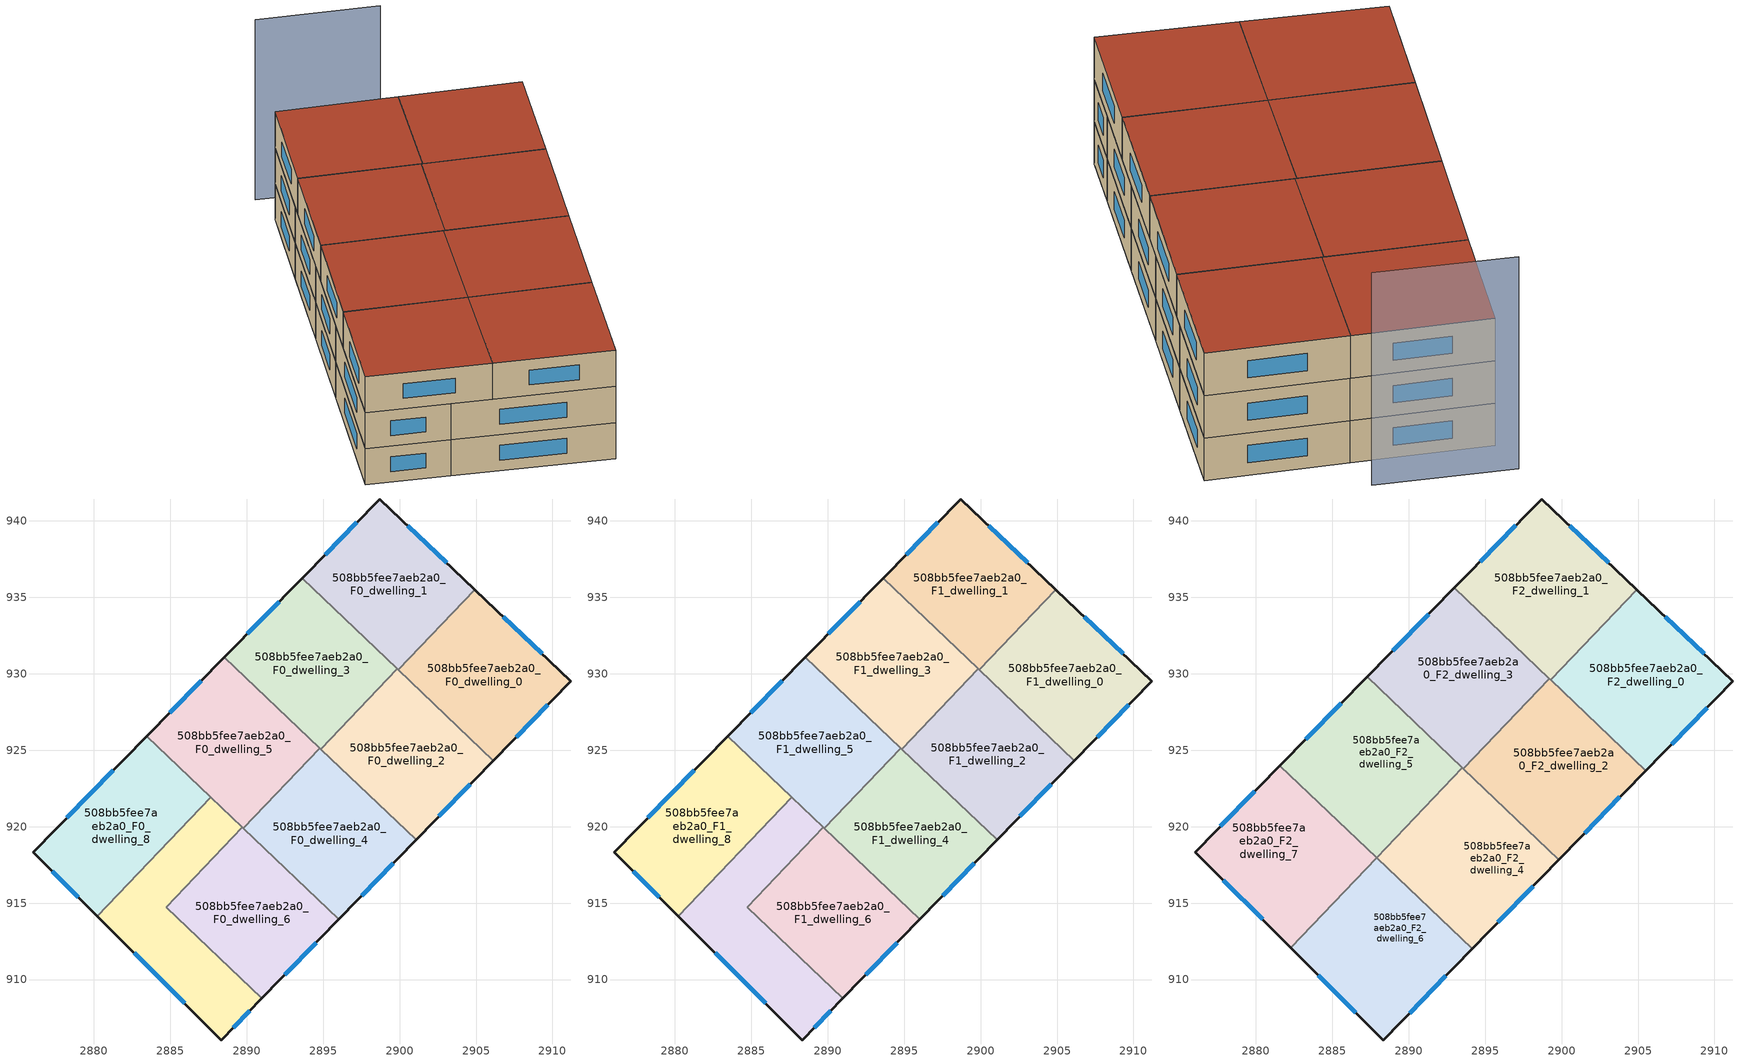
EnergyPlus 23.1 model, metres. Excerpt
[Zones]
508bb5fee7aeb2a0_F0_dwelling_0
 floor ground (EU_floor_Construction): 2911.21,929.52 2906.14,924.32 2899.92,930.25 2904.92,935.5 z0
 wall outside (EU_wall_Construction): 2906.14,924.32 2911.21,929.52 2904.92,935.5 z0:3
 wall to 508bb5fee7aeb2a0_F0_dwelling_1 (EU_wall_Construction): 2904.92,935.5 2899.92,930.25 z0:3
 wall to 508bb5fee7aeb2a0_F0_dwelling_2 (EU_wall_Construction): 2899.92,930.25 2906.14,924.32 z0:3
 window (EU_Window_Construction): 2909.35,931.29 2906.78,933.73 / 2907.64,925.86 2909.7,927.98 z0.89:2.11
508bb5fee7aeb2a0_F0_dwelling_1
 floor ground (EU_floor_Construction): 2904.92,935.5 2899.92,930.25 2893.62,936.25 2898.7,941.43 z0
 wall outside (EU_wall_Construction): 2904.92,935.5 2898.7,941.43 2893.62,936.25 z0:3
 wall to 508bb5fee7aeb2a0_F0_dwelling_3 (EU_wall_Construction): 2893.62,936.25 2899.85,930.32 z0:3
 wall to 508bb5fee7aeb2a0_F0_dwelling_2 (EU_wall_Construction): 2899.85,930.32 2899.92,930.25 z0:3
 window (EU_Window_Construction): 2903.08,937.26 2900.55,939.67 / 2897.2,939.89 2895.13,937.79 z0.89:2.11
508bb5fee7aeb2a0_F0_dwelling_2
 floor ground (EU_floor_Construction): 2906.14,924.32 2901.08,919.13 2894.85,925.08 2899.85,930.32 z0
 wall outside (EU_wall_Construction): 2901.08,919.13 2906.14,924.32 z0:3
 wall to 508bb5fee7aeb2a0_F0_dwelling_3 (EU_wall_Construction): 2899.85,930.32 2894.85,925.08 z0:3
 wall to 508bb5fee7aeb2a0_F0_dwelling_4 (EU_wall_Construction): 2894.85,925.08 2901.08,919.13 z0:3
 window (EU_Window_Construction): 2902.58,920.67 2904.64,922.78 z0.89:2.11
508bb5fee7aeb2a0_F0_dwelling_3
 floor ground (EU_floor_Construction): 2899.85,930.32 2894.85,925.08 2888.55,931.08 2893.62,936.25 z0
 wall outside (EU_wall_Construction): 2893.62,936.25 2888.55,931.08 z0:3
 wall to 508bb5fee7aeb2a0_F0_dwelling_5 (EU_wall_Construction): 2888.55,931.08 2894.78,925.14 z0:3
 wall to 508bb5fee7aeb2a0_F0_dwelling_4 (EU_wall_Construction): 2894.78,925.14 2894.85,925.08 z0:3
 window (EU_Window_Construction): 2892.12,934.72 2890.05,932.61 z0.89:2.11
508bb5fee7aeb2a0_F0_dwelling_4
 floor ground (EU_floor_Construction): 2901.08,919.13 2896.03,913.95 2889.79,919.9 2894.78,925.14 z0
 wall outside (EU_wall_Construction): 2896.03,913.95 2901.08,919.13 z0:3
 wall to 508bb5fee7aeb2a0_F0_dwelling_5 (EU_wall_Construction): 2894.78,925.14 2889.79,919.9 z0:3
 wall to 508bb5fee7aeb2a0_F0_dwelling_6 (EU_wall_Construction): 2889.79,919.9 2896.03,913.95 z0:3
 window (EU_Window_Construction): 2897.53,915.48 2899.59,917.59 z0.89:2.11
508bb5fee7aeb2a0_F0_dwelling_5
 floor ground (EU_floor_Construction): 2894.78,925.14 2889.79,919.9 2883.48,925.92 2888.55,931.08 z0
 wall outside (EU_wall_Construction): 2888.55,931.08 2883.48,925.92 z0:3
 wall to 508bb5fee7aeb2a0_F0_dwelling_8 (EU_wall_Construction): 2883.48,925.92 2887.67,921.93 z0:3
 wall to 508bb5fee7aeb2a0_F0_dwelling_7 (EU_wall_Construction): 2887.67,921.93 2889.72,919.97 z0:3
 wall to 508bb5fee7aeb2a0_F0_dwelling_6 (EU_wall_Construction): 2889.73,919.97 2889.79,919.9 z0:3
 window (EU_Window_Construction): 2887.05,929.56 2884.98,927.45 z0.89:2.11
508bb5fee7aeb2a0_F0_dwelling_6
 floor ground (EU_floor_Construction): 2896.03,913.95 2891,908.78 2884.74,914.74 2889.72,919.97 z0
 wall outside (EU_wall_Construction): 2891,908.78 2896.03,913.95 z0:3
 wall to 508bb5fee7aeb2a0_F0_dwelling_7 (EU_wall_Construction): 2889.72,919.97 2884.74,914.74 2891,908.78 z0:3
 window (EU_Window_Construction): 2892.49,910.31 2894.54,912.42 z0.89:2.11
508bb5fee7aeb2a0_F0_dwelling_7
 floor ground (EU_floor_Construction): 2889.72,919.97 2884.74,914.74 2891,908.78 2888.34,906.05 2880.24,914.14 2887.67,921.93 z0
 wall outside (EU_wall_Construction): 2880.24,914.14 2888.34,906.05 2891,908.78 z0:3
 wall to 508bb5fee7aeb2a0_F0_dwelling_8 (EU_wall_Construction): 2887.67,921.93 2880.24,914.14 z0:3
 window (EU_Window_Construction): 2889.13,906.86 2890.21,907.97 / 2882.64,911.74 2885.94,908.45 z0.89:2.11
508bb5fee7aeb2a0_F0_dwelling_8
 floor ground (EU_floor_Construction): 2887.67,921.93 2880.24,914.14 2876.04,918.34 2883.48,925.92 z0
 wall outside (EU_wall_Construction): 2883.48,925.92 2876.04,918.34 2880.24,914.14 z0:3
 window (EU_Window_Construction): 2877.28,917.1 2878.99,915.39 / 2881.28,923.68 2878.24,920.59 z0.89:2.11
508bb5fee7aeb2a0_F1_dwelling_0
 floor to 508bb5fee7aeb2a0_F0_dwelling_0 (EU_floor_Construction): 2911.21,929.52 2906.14,924.32 2899.92,930.25 2904.92,935.5 z3
 wall outside (EU_wall_Construction): 2906.14,924.32 2911.21,929.52 2904.92,935.5 z3:6
 wall to 508bb5fee7aeb2a0_F1_dwelling_1 (EU_wall_Construction): 2904.92,935.5 2899.92,930.25 z3:6
 wall to 508bb5fee7aeb2a0_F1_dwelling_2 (EU_wall_Construction): 2899.92,930.25 2906.14,924.32 z3:6
 window (EU_Window_Construction): 2909.35,931.29 2906.78,933.73 / 2907.64,925.86 2909.7,927.98 z3.89:5.11
 ceiling adiabatic (EU_roof_Construction): 2906.14,924.32 2911.21,929.52 2904.92,935.5 2899.92,930.25 z6
508bb5fee7aeb2a0_F1_dwelling_1
 floor to 508bb5fee7aeb2a0_F0_dwelling_1 (EU_floor_Construction): 2904.92,935.5 2899.92,930.25 2893.62,936.25 2898.7,941.43 z3
 wall outside (EU_wall_Construction): 2904.92,935.5 2898.7,941.43 2893.62,936.25 z3:6
 wall to 508bb5fee7aeb2a0_F1_dwelling_3 (EU_wall_Construction): 2893.62,936.25 2899.85,930.32 z3:6
 wall to 508bb5fee7aeb2a0_F1_dwelling_2 (EU_wall_Construction): 2899.85,930.32 2899.92,930.25 z3:6
 window (EU_Window_Construction): 2903.08,937.26 2900.55,939.67 / 2897.2,939.89 2895.13,937.79 z3.89:5.11
508bb5fee7aeb2a0_F1_dwelling_2
 floor to 508bb5fee7aeb2a0_F0_dwelling_2 (EU_floor_Construction): 2906.14,924.32 2901.08,919.13 2894.85,925.08 2899.85,930.32 z3
 wall outside (EU_wall_Construction): 2901.08,919.13 2906.14,924.32 z3:6
 wall to 508bb5fee7aeb2a0_F1_dwelling_3 (EU_wall_Construction): 2899.85,930.32 2894.85,925.08 z3:6
 wall to 508bb5fee7aeb2a0_F1_dwelling_4 (EU_wall_Construction): 2894.85,925.08 2901.08,919.13 z3:6
 window (EU_Window_Construction): 2902.58,920.67 2904.64,922.78 z3.89:5.11
508bb5fee7aeb2a0_F1_dwelling_3
 floor to 508bb5fee7aeb2a0_F0_dwelling_3 (EU_floor_Construction): 2899.85,930.32 2894.85,925.08 2888.55,931.08 2893.62,936.25 z3
 wall outside (EU_wall_Construction): 2893.62,936.25 2888.55,931.08 z3:6
 wall to 508bb5fee7aeb2a0_F1_dwelling_5 (EU_wall_Construction): 2888.55,931.08 2894.78,925.14 z3:6
 wall to 508bb5fee7aeb2a0_F1_dwelling_4 (EU_wall_Construction): 2894.78,925.14 2894.85,925.08 z3:6
 window (EU_Window_Construction): 2892.12,934.72 2890.05,932.61 z3.89:5.11
508bb5fee7aeb2a0_F1_dwelling_4
 floor to 508bb5fee7aeb2a0_F0_dwelling_4 (EU_floor_Construction): 2901.08,919.13 2896.03,913.95 2889.79,919.9 2894.78,925.14 z3
 wall outside (EU_wall_Construction): 2896.03,913.95 2901.08,919.13 z3:6
 wall to 508bb5fee7aeb2a0_F1_dwelling_5 (EU_wall_Construction): 2894.78,925.14 2889.79,919.9 z3:6
 wall to 508bb5fee7aeb2a0_F1_dwelling_6 (EU_wall_Construction): 2889.79,919.9 2896.03,913.95 z3:6
 window (EU_Window_Construction): 2897.53,915.48 2899.59,917.59 z3.89:5.11
 ceiling adiabatic (EU_roof_Construction): 2896.03,913.95 2899.82,917.83 2893.53,923.83 2889.79,919.9 z6
508bb5fee7aeb2a0_F1_dwelling_5
 floor to 508bb5fee7aeb2a0_F0_dwelling_5 (EU_floor_Construction): 2894.78,925.14 2889.79,919.9 2883.48,925.92 2888.55,931.08 z3
 wall outside (EU_wall_Construction): 2888.55,931.08 2883.48,925.92 z3:6
 wall to 508bb5fee7aeb2a0_F1_dwelling_8 (EU_wall_Construction): 2883.48,925.92 2887.67,921.93 z3:6
 wall to 508bb5fee7aeb2a0_F1_dwelling_7 (EU_wall_Construction): 2887.67,921.93 2889.72,919.97 z3:6
 wall to 508bb5fee7aeb2a0_F1_dwelling_6 (EU_wall_Construction): 2889.73,919.97 2889.79,919.9 z3:6
 window (EU_Window_Construction): 2887.05,929.56 2884.98,927.45 z3.89:5.11
 ceiling adiabatic (EU_roof_Construction): 2889.79,919.9 2893.53,923.83 2887.28,929.79 2883.48,925.92 z6
508bb5fee7aeb2a0_F1_dwelling_6
 floor to 508bb5fee7aeb2a0_F0_dwelling_6 (EU_floor_Construction): 2896.03,913.95 2891,908.78 2884.74,914.74 2889.72,919.97 z3
 wall outside (EU_wall_Construction): 2891,908.78 2896.03,913.95 z3:6
 wall to 508bb5fee7aeb2a0_F1_dwelling_7 (EU_wall_Construction): 2889.72,919.97 2884.74,914.74 2891,908.78 z3:6
 window (EU_Window_Construction): 2892.49,910.31 2894.54,912.42 z3.89:5.11
508bb5fee7aeb2a0_F1_dwelling_7
 floor to 508bb5fee7aeb2a0_F0_dwelling_7 (EU_floor_Construction): 2889.72,919.97 2884.74,914.74 2891,908.78 2888.34,906.05 2880.24,914.14 2887.67,921.93 z3
 wall outside (EU_wall_Construction): 2880.24,914.14 2888.34,906.05 2891,908.78 z3:6
 wall to 508bb5fee7aeb2a0_F1_dwelling_8 (EU_wall_Construction): 2887.67,921.93 2880.24,914.14 z3:6
 window (EU_Window_Construction): 2889.13,906.86 2890.21,907.97 / 2882.64,911.74 2885.94,908.45 z3.89:5.11
508bb5fee7aeb2a0_F1_dwelling_8
 floor to 508bb5fee7aeb2a0_F0_dwelling_8 (EU_floor_Construction): 2887.67,921.93 2880.24,914.14 2876.04,918.34 2883.48,925.92 z3
 wall outside (EU_wall_Construction): 2883.48,925.92 2876.04,918.34 2880.24,914.14 z3:6
 window (EU_Window_Construction): 2877.28,917.1 2878.99,915.39 / 2881.28,923.68 2878.24,920.59 z3.89:5.11
508bb5fee7aeb2a0_F2_dwelling_0
 floor to 508bb5fee7aeb2a0_F1_dwelling_2 (EU_floor_Construction): 2906.14,924.32 2905.5,923.67 2899.29,929.6 2899.91,930.26 z6
 floor adiabatic (EU_floor_Construction): 2911.21,929.52 2906.14,924.32 2899.91,930.26 2904.92,935.51 z6
 wall outside (EU_wall_Construction): 2905.5,923.67 2911.21,929.52 2904.92,935.51 z6:9
 wall to 508bb5fee7aeb2a0_F2_dwelling_1 (EU_wall_Construction): 2904.92,935.51 2899.29,929.6 z6:9
 wall to 508bb5fee7aeb2a0_F2_dwelling_2 (EU_wall_Construction): 2899.29,929.6 2905.5,923.67 z6:9
 window (EU_Window_Construction): 2909.34,931.29 2906.78,933.73 / 2907.19,925.4 2909.52,927.79 z6.89:8.11
 roof outside (EU_roof_Construction): 2905.5,923.67 2911.21,929.52 2904.92,935.51 2899.29,929.6 z9
508bb5fee7aeb2a0_F2_dwelling_1
 floor to 508bb5fee7aeb2a0_F1_dwelling_1 (EU_floor_Construction): 2904.92,935.51 2899.91,930.26 2893.62,936.25 2898.7,941.43 z6
 floor to 508bb5fee7aeb2a0_F1_dwelling_3 (EU_floor_Construction): 2899.85,930.32 2899.22,929.66 2899.21,929.67 2892.99,935.61 2893.62,936.25 z6
 floor to 508bb5fee7aeb2a0_F1_dwelling_2 (EU_floor_Construction): 2899.91,930.26 2899.29,929.6 2899.22,929.66 2899.85,930.32 z6
 wall outside (EU_wall_Construction): 2904.92,935.51 2898.7,941.43 2892.99,935.61 z6:9
 wall to 508bb5fee7aeb2a0_F2_dwelling_3 (EU_wall_Construction): 2892.99,935.61 2899.21,929.67 z6:9
 wall to 508bb5fee7aeb2a0_F2_dwelling_2 (EU_wall_Construction): 2899.21,929.67 2899.29,929.6 z6:9
 window (EU_Window_Construction): 2903.08,937.26 2900.55,939.67 / 2897.01,939.7 2894.68,937.33 z6.89:8.11
 roof outside (EU_roof_Construction): 2899.29,929.6 2904.92,935.51 2898.7,941.43 2892.99,935.61 z9
508bb5fee7aeb2a0_F2_dwelling_2
 floor to 508bb5fee7aeb2a0_F1_dwelling_2 (EU_floor_Construction): 2905.5,923.67 2901.08,919.13 2894.85,925.08 2899.22,929.66 z6
 floor to 508bb5fee7aeb2a0_F1_dwelling_4 (EU_floor_Construction): 2901.08,919.13 2899.82,917.83 2893.59,923.78 2894.83,925.09 z6
 floor to 508bb5fee7aeb2a0_F1_dwelling_3 (EU_floor_Construction): 2899.22,929.66 2894.85,925.08 2894.83,925.09 2899.21,929.67 z6
 wall outside (EU_wall_Construction): 2899.82,917.83 2905.5,923.67 z6:9
 wall to 508bb5fee7aeb2a0_F2_dwelling_3 (EU_wall_Construction): 2899.21,929.67 2893.59,923.78 z6:9
 wall to 508bb5fee7aeb2a0_F2_dwelling_4 (EU_wall_Construction): 2893.59,923.78 2899.82,917.83 z6:9
 window (EU_Window_Construction): 2901.5,919.56 2903.82,921.94 z6.89:8.11
 roof outside (EU_roof_Construction): 2899.82,917.83 2905.5,923.67 2899.21,929.67 2893.59,923.78 z9
508bb5fee7aeb2a0_F2_dwelling_3
 floor to 508bb5fee7aeb2a0_F1_dwelling_3 (EU_floor_Construction): 2899.21,929.67 2894.83,925.09 2888.55,931.08 2892.99,935.61 z6
 floor to 508bb5fee7aeb2a0_F1_dwelling_5 (EU_floor_Construction): 2894.78,925.14 2893.53,923.83 2887.28,929.79 2888.55,931.08 z6
 floor to 508bb5fee7aeb2a0_F1_dwelling_4 (EU_floor_Construction): 2894.83,925.09 2894.24,924.47 2893.59,923.78 2893.53,923.83 2894.78,925.14 z6
 wall outside (EU_wall_Construction): 2892.99,935.61 2887.28,929.79 z6:9
 wall to 508bb5fee7aeb2a0_F2_dwelling_5 (EU_wall_Construction): 2887.28,929.79 2893.51,923.85 z6:9
 wall to 508bb5fee7aeb2a0_F2_dwelling_4 (EU_wall_Construction): 2893.51,923.85 2893.59,923.78 z6:9
 window (EU_Window_Construction): 2891.3,933.89 2888.97,931.51 z6.89:8.11
 roof outside (EU_roof_Construction): 2893.59,923.78 2899.21,929.67 2892.99,935.61 2887.28,929.79 z9
508bb5fee7aeb2a0_F2_dwelling_4
 floor to 508bb5fee7aeb2a0_F1_dwelling_6 (EU_floor_Construction): 2896.03,913.95 2894.14,912.01 2887.9,917.96 2889.77,919.92 z6
 floor adiabatic (EU_floor_Construction): 2899.82,917.83 2894.14,912.01 2896.03,913.95 2889.77,919.92 2893.51,923.85 z6
 wall outside (EU_wall_Construction): 2894.14,912.01 2899.82,917.83 z6:9
 wall to 508bb5fee7aeb2a0_F2_dwelling_5 (EU_wall_Construction): 2893.51,923.85 2887.9,917.96 z6:9
 wall to 508bb5fee7aeb2a0_F2_dwelling_7 (EU_wall_Construction): 2887.9,917.96 2894.14,912.01 z6:9
 window (EU_Window_Construction): 2895.82,913.73 2898.14,916.11 z6.89:8.11
 roof outside (EU_roof_Construction): 2894.14,912.01 2899.82,917.83 2893.51,923.85 2887.9,917.96 z9
508bb5fee7aeb2a0_F2_dwelling_5
 floor adiabatic (EU_floor_Construction): 2893.51,923.85 2889.77,919.92 2883.48,925.92 2887.28,929.79 z6
 floor to 508bb5fee7aeb2a0_F1_dwelling_7 (EU_floor_Construction): 2889.72,919.97 2887.85,918.01 2885.8,919.97 2887.67,921.93 z6
 floor to 508bb5fee7aeb2a0_F1_dwelling_8 (EU_floor_Construction): 2887.67,921.93 2885.8,919.97 2881.58,923.99 2883.48,925.92 z6
 floor to 508bb5fee7aeb2a0_F1_dwelling_6 (EU_floor_Construction): 2889.77,919.92 2887.9,917.96 2887.85,918.01 2889.72,919.97 z6
 wall outside (EU_wall_Construction): 2887.28,929.79 2881.58,923.99 z6:9
 wall to 508bb5fee7aeb2a0_F2_dwelling_7 (EU_wall_Construction): 2881.58,923.99 2887.9,917.96 z6:9
 window (EU_Window_Construction): 2885.59,928.07 2883.27,925.71 z6.89:8.11
 roof outside (EU_roof_Construction): 2887.9,917.96 2893.51,923.85 2887.28,929.79 2881.58,923.99 z9
508bb5fee7aeb2a0_F2_dwelling_6
 floor to 508bb5fee7aeb2a0_F1_dwelling_6 (EU_floor_Construction): 2894.14,912.01 2891,908.78 2884.79,914.69 2887.9,917.96 z6
 floor to 508bb5fee7aeb2a0_F1_dwelling_7 (EU_floor_Construction): 2891,908.78 2888.34,906.05 2882.3,912.08 2884.79,914.69 z6
 wall outside (EU_wall_Construction): 2882.3,912.08 2888.34,906.05 2894.14,912.01 z6:9
 wall to 508bb5fee7aeb2a0_F2_dwelling_7 (EU_wall_Construction): 2894.14,912.01 2887.9,917.96 2882.3,912.08 z6:9
 window (EU_Window_Construction): 2884.09,910.29 2886.55,907.84 / 2890.06,907.81 2892.42,910.24 z6.89:8.11
 roof outside (EU_roof_Construction): 2888.34,906.05 2894.14,912.01 2887.9,917.96 2882.3,912.08 z9
508bb5fee7aeb2a0_F2_dwelling_7
 floor to 508bb5fee7aeb2a0_F1_dwelling_7 (EU_floor_Construction): 2887.85,918.01 2884.74,914.74 2884.79,914.69 2882.3,912.08 2880.24,914.14 2885.8,919.97 z6
 floor to 508bb5fee7aeb2a0_F1_dwelling_8 (EU_floor_Construction): 2885.8,919.97 2880.24,914.14 2876.04,918.34 2881.58,923.99 z6
 floor to 508bb5fee7aeb2a0_F1_dwelling_6 (EU_floor_Construction): 2887.9,917.96 2884.79,914.69 2884.74,914.74 2887.85,918.01 z6
 wall outside (EU_wall_Construction): 2881.58,923.99 2876.04,918.34 2882.3,912.08 z6:9
 window (EU_Window_Construction): 2877.89,916.49 2880.44,913.94 / 2879.94,922.32 2877.68,920.01 z6.89:8.11
 roof outside (EU_roof_Construction): 2882.3,912.08 2887.9,917.96 2881.58,923.99 2876.04,918.34 z9
shading: 2906.07,937.79 2899.88,943.88 z0:15
[Building]
EU S2 Campaign: North Axis=0; Terrain=City; Solar Distribution=FullExterior
[Site:Location]
Yerevan-Zvartnots.Intl.AP: Latitude=40.15; Longitude=44.383; Time Zone=4; Elevation=854
[SizingPeriod:WeatherFileDays]
AnnualSizingPeriod: Begin Month=1; Begin Day of Month=1; End Month=12; End Day of Month=31; Day of Week for Start Day=Monday; Use Weather File Daylight Saving Period=No; Use Weather File Rain and Snow Indicators=No
[MATERIAL]
EU_InternalMass_Material: Roughness=MediumRough; Thickness=0.1; Conductivity=1; Density=1800; Specific Heat=900; Thermal Absorptance=0.9; Solar Absorptance=0.7; Visible Absorptance=0.7
[MATERIAL:NOMASS] Roughness=MediumRough; Thermal Absorptance=0.9; Solar Absorptance=0.7; Visible Absorptance=0.7
Name | Thermal Resistance
EU_wall_NoMass | 1.08488
EU_roof_NoMass | 1.50123
EU_floor_NoMass | 0.493739
[WINDOWMATERIAL:SIMPLEGLAZINGSYSTEM]
EU_Window_SimpleGlazing: UFactor=2.50245; Solar Heat Gain Coefficient=0.75; Visible Transmittance=0.75
[CONSTRUCTION]
EU_wall_Construction: EU_wall_NoMass
EU_roof_Construction: EU_roof_NoMass
EU_floor_Construction: EU_floor_NoMass
EU_Window_Construction: EU_Window_SimpleGlazing
EU_InternalMass_Construction: EU_InternalMass_Material
[ZONE] Type=1; Multiplier=1; Ceiling Height=autocalculate; Floor Area=autocalculate; Part of Total Floor Area=Yes
Name | Volume
508bb5fee7aeb2a0_F0_dwelling_0; 508bb5fee7aeb2a0_F1_dwelling_0 | 188.075
508bb5fee7aeb2a0_F2_dwelling_0 | 211.578
508bb5fee7aeb2a0_F0_dwelling_1; 508bb5fee7aeb2a0_F1_dwelling_1 | 188.069
508bb5fee7aeb2a0_F2_dwelling_1 | 211.575
508bb5fee7aeb2a0_F0_dwelling_2; 508bb5fee7aeb2a0_F1_dwelling_2 | 188.052
508bb5fee7aeb2a0_F2_dwelling_2 | 211.564
508bb5fee7aeb2a0_F0_dwelling_3; 508bb5fee7aeb2a0_F1_dwelling_3 | 188.06
508bb5fee7aeb2a0_F2_dwelling_3 | 211.555
508bb5fee7aeb2a0_F0_dwelling_4; 508bb5fee7aeb2a0_F1_dwelling_4 | 188.047
508bb5fee7aeb2a0_F2_dwelling_4 | 211.577
508bb5fee7aeb2a0_F0_dwelling_5; 508bb5fee7aeb2a0_F1_dwelling_5 | 188.053
508bb5fee7aeb2a0_F2_dwelling_5 | 211.585
508bb5fee7aeb2a0_F0_dwelling_6; 508bb5fee7aeb2a0_F1_dwelling_6; 508bb5fee7aeb2a0_F0_dwelling_7; 508bb5fee7aeb2a0_F1_dwelling_7 | 188.056
508bb5fee7aeb2a0_F2_dwelling_6 | 211.562
508bb5fee7aeb2a0_F2_dwelling_7 | 211.574
508bb5fee7aeb2a0_F0_dwelling_8; 508bb5fee7aeb2a0_F1_dwelling_8 | 188.074
[INTERNALMASS] Construction=EU_InternalMass_Construction
Name | Zone or ZoneList | Surface Area
508bb5fee7aeb2a0_F0_dwelling_0_EU_InternalMass | 508bb5fee7aeb2a0_F0_dwelling_0 | 62.6902
508bb5fee7aeb2a0_F0_dwelling_1_EU_InternalMass | 508bb5fee7aeb2a0_F0_dwelling_1 | 62.6897
508bb5fee7aeb2a0_F0_dwelling_2_EU_InternalMass | 508bb5fee7aeb2a0_F0_dwelling_2 | 62.6839
508bb5fee7aeb2a0_F0_dwelling_3_EU_InternalMass | 508bb5fee7aeb2a0_F0_dwelling_3 | 62.688
508bb5fee7aeb2a0_F0_dwelling_4_EU_InternalMass | 508bb5fee7aeb2a0_F0_dwelling_4 | 62.6848
508bb5fee7aeb2a0_F0_dwelling_5_EU_InternalMass | 508bb5fee7aeb2a0_F0_dwelling_5 | 62.682
508bb5fee7aeb2a0_F0_dwelling_6_EU_InternalMass | 508bb5fee7aeb2a0_F0_dwelling_6 | 62.6866
508bb5fee7aeb2a0_F0_dwelling_7_EU_InternalMass | 508bb5fee7aeb2a0_F0_dwelling_7 | 62.6856
508bb5fee7aeb2a0_F0_dwelling_8_EU_InternalMass | 508bb5fee7aeb2a0_F0_dwelling_8 | 62.6904
508bb5fee7aeb2a0_F1_dwelling_0_EU_InternalMass | 508bb5fee7aeb2a0_F1_dwelling_0 | 62.6902
508bb5fee7aeb2a0_F1_dwelling_1_EU_InternalMass | 508bb5fee7aeb2a0_F1_dwelling_1 | 62.6897
508bb5fee7aeb2a0_F1_dwelling_2_EU_InternalMass | 508bb5fee7aeb2a0_F1_dwelling_2 | 62.6839
508bb5fee7aeb2a0_F1_dwelling_3_EU_InternalMass | 508bb5fee7aeb2a0_F1_dwelling_3 | 62.688
508bb5fee7aeb2a0_F1_dwelling_4_EU_InternalMass | 508bb5fee7aeb2a0_F1_dwelling_4 | 62.6848
508bb5fee7aeb2a0_F1_dwelling_5_EU_InternalMass | 508bb5fee7aeb2a0_F1_dwelling_5 | 62.682
508bb5fee7aeb2a0_F1_dwelling_6_EU_InternalMass | 508bb5fee7aeb2a0_F1_dwelling_6 | 62.6866
508bb5fee7aeb2a0_F1_dwelling_7_EU_InternalMass | 508bb5fee7aeb2a0_F1_dwelling_7 | 62.6856
508bb5fee7aeb2a0_F1_dwelling_8_EU_InternalMass | 508bb5fee7aeb2a0_F1_dwelling_8 | 62.6904
508bb5fee7aeb2a0_F2_dwelling_0_EU_InternalMass | 508bb5fee7aeb2a0_F2_dwelling_0 | 70.5256
508bb5fee7aeb2a0_F2_dwelling_1_EU_InternalMass | 508bb5fee7aeb2a0_F2_dwelling_1 | 70.5248
508bb5fee7aeb2a0_F2_dwelling_2_EU_InternalMass | 508bb5fee7aeb2a0_F2_dwelling_2 | 70.5198
508bb5fee7aeb2a0_F2_dwelling_3_EU_InternalMass | 508bb5fee7aeb2a0_F2_dwelling_3 | 70.5198
508bb5fee7aeb2a0_F2_dwelling_4_EU_InternalMass | 508bb5fee7aeb2a0_F2_dwelling_4 | 70.5239
508bb5fee7aeb2a0_F2_dwelling_5_EU_InternalMass | 508bb5fee7aeb2a0_F2_dwelling_5 | 70.5297
508bb5fee7aeb2a0_F2_dwelling_6_EU_InternalMass | 508bb5fee7aeb2a0_F2_dwelling_6 | 70.5201
508bb5fee7aeb2a0_F2_dwelling_7_EU_InternalMass | 508bb5fee7aeb2a0_F2_dwelling_7 | 70.5262
[OTHEREQUIPMENT] Fuel Type=Electricity; Design Level Calculation Method=Watts/Area; Power per Zone Floor Area=1; Fraction Latent=0; Fraction Radiant=0; Fraction Lost=0; Carbon Dioxide Generation Rate=0; EndUse Subcategory=EU_Step8_InternalGains
Name | Zone or ZoneList or Space or SpaceList | Schedule
EU_Step8_InternalGain_508bb5fee7aeb2a0_F0_dwelling_0_f000 | 508bb5fee7aeb2a0_F0_dwelling_0 | EU_Step8_GainSchedule_508bb5fee7aeb2a0_F0_dwelling_0_f000
EU_Step8_InternalGain_508bb5fee7aeb2a0_F0_dwelling_1_f000 | 508bb5fee7aeb2a0_F0_dwelling_1 | EU_Step8_GainSchedule_508bb5fee7aeb2a0_F0_dwelling_1_f000
EU_Step8_InternalGain_508bb5fee7aeb2a0_F0_dwelling_2_f000 | 508bb5fee7aeb2a0_F0_dwelling_2 | EU_Step8_GainSchedule_508bb5fee7aeb2a0_F0_dwelling_2_f000
EU_Step8_InternalGain_508bb5fee7aeb2a0_F0_dwelling_3_f000 | 508bb5fee7aeb2a0_F0_dwelling_3 | EU_Step8_GainSchedule_508bb5fee7aeb2a0_F0_dwelling_3_f000
EU_Step8_InternalGain_508bb5fee7aeb2a0_F0_dwelling_4_f000 | 508bb5fee7aeb2a0_F0_dwelling_4 | EU_Step8_GainSchedule_508bb5fee7aeb2a0_F0_dwelling_4_f000
EU_Step8_InternalGain_508bb5fee7aeb2a0_F0_dwelling_5_f000 | 508bb5fee7aeb2a0_F0_dwelling_5 | EU_Step8_GainSchedule_508bb5fee7aeb2a0_F0_dwelling_5_f000
EU_Step8_InternalGain_508bb5fee7aeb2a0_F0_dwelling_6_f000 | 508bb5fee7aeb2a0_F0_dwelling_6 | EU_Step8_GainSchedule_508bb5fee7aeb2a0_F0_dwelling_6_f000
EU_Step8_InternalGain_508bb5fee7aeb2a0_F0_dwelling_7_f000 | 508bb5fee7aeb2a0_F0_dwelling_7 | EU_Step8_GainSchedule_508bb5fee7aeb2a0_F0_dwelling_7_f000
EU_Step8_InternalGain_508bb5fee7aeb2a0_F0_dwelling_8_f000 | 508bb5fee7aeb2a0_F0_dwelling_8 | EU_Step8_GainSchedule_508bb5fee7aeb2a0_F0_dwelling_8_f000
EU_Step8_InternalGain_508bb5fee7aeb2a0_F1_dwelling_0_f000 | 508bb5fee7aeb2a0_F1_dwelling_0 | EU_Step8_GainSchedule_508bb5fee7aeb2a0_F1_dwelling_0_f000
EU_Step8_InternalGain_508bb5fee7aeb2a0_F1_dwelling_1_f000 | 508bb5fee7aeb2a0_F1_dwelling_1 | EU_Step8_GainSchedule_508bb5fee7aeb2a0_F1_dwelling_1_f000
EU_Step8_InternalGain_508bb5fee7aeb2a0_F1_dwelling_2_f000 | 508bb5fee7aeb2a0_F1_dwelling_2 | EU_Step8_GainSchedule_508bb5fee7aeb2a0_F1_dwelling_2_f000
EU_Step8_InternalGain_508bb5fee7aeb2a0_F1_dwelling_3_f000 | 508bb5fee7aeb2a0_F1_dwelling_3 | EU_Step8_GainSchedule_508bb5fee7aeb2a0_F1_dwelling_3_f000
EU_Step8_InternalGain_508bb5fee7aeb2a0_F1_dwelling_4_f000 | 508bb5fee7aeb2a0_F1_dwelling_4 | EU_Step8_GainSchedule_508bb5fee7aeb2a0_F1_dwelling_4_f000
EU_Step8_InternalGain_508bb5fee7aeb2a0_F1_dwelling_5_f000 | 508bb5fee7aeb2a0_F1_dwelling_5 | EU_Step8_GainSchedule_508bb5fee7aeb2a0_F1_dwelling_5_f000
EU_Step8_InternalGain_508bb5fee7aeb2a0_F1_dwelling_6_f000 | 508bb5fee7aeb2a0_F1_dwelling_6 | EU_Step8_GainSchedule_508bb5fee7aeb2a0_F1_dwelling_6_f000
EU_Step8_InternalGain_508bb5fee7aeb2a0_F1_dwelling_7_f000 | 508bb5fee7aeb2a0_F1_dwelling_7 | EU_Step8_GainSchedule_508bb5fee7aeb2a0_F1_dwelling_7_f000
EU_Step8_InternalGain_508bb5fee7aeb2a0_F1_dwelling_8_f000 | 508bb5fee7aeb2a0_F1_dwelling_8 | EU_Step8_GainSchedule_508bb5fee7aeb2a0_F1_dwelling_8_f000
EU_Step8_InternalGain_508bb5fee7aeb2a0_F2_dwelling_0_f000 | 508bb5fee7aeb2a0_F2_dwelling_0 | EU_Step8_GainSchedule_508bb5fee7aeb2a0_F2_dwelling_0_f000
EU_Step8_InternalGain_508bb5fee7aeb2a0_F2_dwelling_1_f000 | 508bb5fee7aeb2a0_F2_dwelling_1 | EU_Step8_GainSchedule_508bb5fee7aeb2a0_F2_dwelling_1_f000
EU_Step8_InternalGain_508bb5fee7aeb2a0_F2_dwelling_2_f000 | 508bb5fee7aeb2a0_F2_dwelling_2 | EU_Step8_GainSchedule_508bb5fee7aeb2a0_F2_dwelling_2_f000
EU_Step8_InternalGain_508bb5fee7aeb2a0_F2_dwelling_3_f000 | 508bb5fee7aeb2a0_F2_dwelling_3 | EU_Step8_GainSchedule_508bb5fee7aeb2a0_F2_dwelling_3_f000
EU_Step8_InternalGain_508bb5fee7aeb2a0_F2_dwelling_4_f000 | 508bb5fee7aeb2a0_F2_dwelling_4 | EU_Step8_GainSchedule_508bb5fee7aeb2a0_F2_dwelling_4_f000
EU_Step8_InternalGain_508bb5fee7aeb2a0_F2_dwelling_5_f000 | 508bb5fee7aeb2a0_F2_dwelling_5 | EU_Step8_GainSchedule_508bb5fee7aeb2a0_F2_dwelling_5_f000
EU_Step8_InternalGain_508bb5fee7aeb2a0_F2_dwelling_6_f000 | 508bb5fee7aeb2a0_F2_dwelling_6 | EU_Step8_GainSchedule_508bb5fee7aeb2a0_F2_dwelling_6_f000
EU_Step8_InternalGain_508bb5fee7aeb2a0_F2_dwelling_7_f000 | 508bb5fee7aeb2a0_F2_dwelling_7 | EU_Step8_GainSchedule_508bb5fee7aeb2a0_F2_dwelling_7_f000
[ZONEVENTILATION:DESIGNFLOWRATE] Schedule=EU_AlwaysOn; Design Flow Rate Calculation Method=AirChanges/Hour; Air Changes per Hour=0.540096; Ventilation Type=Natural; Fan Pressure Rise=0; Fan Total Efficiency=1; Constant Term Coefficient=1; Temperature Term Coefficient=0; Velocity Term Coefficient=0; Velocity Squared Term Coefficient=0; Minimum Indoor Temperature=-100; Maximum Indoor Temperature=100; Delta Temperature=-100; Minimum Outdoor Temperature=-100; Maximum Outdoor Temperature=100; Maximum Wind Speed=40
Name | Zone or ZoneList or Space or SpaceList
EU_ConstantAir_508bb5fee7aeb2a0_F0_dwelling_0 | 508bb5fee7aeb2a0_F0_dwelling_0
EU_ConstantAir_508bb5fee7aeb2a0_F0_dwelling_1 | 508bb5fee7aeb2a0_F0_dwelling_1
EU_ConstantAir_508bb5fee7aeb2a0_F0_dwelling_2 | 508bb5fee7aeb2a0_F0_dwelling_2
EU_ConstantAir_508bb5fee7aeb2a0_F0_dwelling_3 | 508bb5fee7aeb2a0_F0_dwelling_3
EU_ConstantAir_508bb5fee7aeb2a0_F0_dwelling_4 | 508bb5fee7aeb2a0_F0_dwelling_4
EU_ConstantAir_508bb5fee7aeb2a0_F0_dwelling_5 | 508bb5fee7aeb2a0_F0_dwelling_5
EU_ConstantAir_508bb5fee7aeb2a0_F0_dwelling_6 | 508bb5fee7aeb2a0_F0_dwelling_6
EU_ConstantAir_508bb5fee7aeb2a0_F0_dwelling_7 | 508bb5fee7aeb2a0_F0_dwelling_7
EU_ConstantAir_508bb5fee7aeb2a0_F0_dwelling_8 | 508bb5fee7aeb2a0_F0_dwelling_8
EU_ConstantAir_508bb5fee7aeb2a0_F1_dwelling_0 | 508bb5fee7aeb2a0_F1_dwelling_0
EU_ConstantAir_508bb5fee7aeb2a0_F1_dwelling_1 | 508bb5fee7aeb2a0_F1_dwelling_1
EU_ConstantAir_508bb5fee7aeb2a0_F1_dwelling_2 | 508bb5fee7aeb2a0_F1_dwelling_2
EU_ConstantAir_508bb5fee7aeb2a0_F1_dwelling_3 | 508bb5fee7aeb2a0_F1_dwelling_3
EU_ConstantAir_508bb5fee7aeb2a0_F1_dwelling_4 | 508bb5fee7aeb2a0_F1_dwelling_4
EU_ConstantAir_508bb5fee7aeb2a0_F1_dwelling_5 | 508bb5fee7aeb2a0_F1_dwelling_5
EU_ConstantAir_508bb5fee7aeb2a0_F1_dwelling_6 | 508bb5fee7aeb2a0_F1_dwelling_6
EU_ConstantAir_508bb5fee7aeb2a0_F1_dwelling_7 | 508bb5fee7aeb2a0_F1_dwelling_7
EU_ConstantAir_508bb5fee7aeb2a0_F1_dwelling_8 | 508bb5fee7aeb2a0_F1_dwelling_8
EU_ConstantAir_508bb5fee7aeb2a0_F2_dwelling_0 | 508bb5fee7aeb2a0_F2_dwelling_0
EU_ConstantAir_508bb5fee7aeb2a0_F2_dwelling_1 | 508bb5fee7aeb2a0_F2_dwelling_1
EU_ConstantAir_508bb5fee7aeb2a0_F2_dwelling_2 | 508bb5fee7aeb2a0_F2_dwelling_2
EU_ConstantAir_508bb5fee7aeb2a0_F2_dwelling_3 | 508bb5fee7aeb2a0_F2_dwelling_3
EU_ConstantAir_508bb5fee7aeb2a0_F2_dwelling_4 | 508bb5fee7aeb2a0_F2_dwelling_4
EU_ConstantAir_508bb5fee7aeb2a0_F2_dwelling_5 | 508bb5fee7aeb2a0_F2_dwelling_5
EU_ConstantAir_508bb5fee7aeb2a0_F2_dwelling_6 | 508bb5fee7aeb2a0_F2_dwelling_6
EU_ConstantAir_508bb5fee7aeb2a0_F2_dwelling_7 | 508bb5fee7aeb2a0_F2_dwelling_7
[HVACTEMPLATE:THERMOSTAT] Constant Heating Setpoint=20; Constant Cooling Setpoint=50
EU_HeatOnly_508bb5fee7aeb2a0_F0_dwelling_0; EU_HeatOnly_508bb5fee7aeb2a0_F0_dwelling_1; EU_HeatOnly_508bb5fee7aeb2a0_F0_dwelling_2; EU_HeatOnly_508bb5fee7aeb2a0_F0_dwelling_3; EU_HeatOnly_508bb5fee7aeb2a0_F0_dwelling_4; EU_HeatOnly_508bb5fee7aeb2a0_F0_dwelling_5; EU_HeatOnly_508bb5fee7aeb2a0_F0_dwelling_6; EU_HeatOnly_508bb5fee7aeb2a0_F0_dwelling_7; EU_HeatOnly_508bb5fee7aeb2a0_F0_dwelling_8; EU_HeatOnly_508bb5fee7aeb2a0_F1_dwelling_0; EU_HeatOnly_508bb5fee7aeb2a0_F1_dwelling_1; EU_HeatOnly_508bb5fee7aeb2a0_F1_dwelling_2; EU_HeatOnly_508bb5fee7aeb2a0_F1_dwelling_3; EU_HeatOnly_508bb5fee7aeb2a0_F1_dwelling_4; EU_HeatOnly_508bb5fee7aeb2a0_F1_dwelling_5; EU_HeatOnly_508bb5fee7aeb2a0_F1_dwelling_6; EU_HeatOnly_508bb5fee7aeb2a0_F1_dwelling_7; EU_HeatOnly_508bb5fee7aeb2a0_F1_dwelling_8; EU_HeatOnly_508bb5fee7aeb2a0_F2_dwelling_0; EU_HeatOnly_508bb5fee7aeb2a0_F2_dwelling_1; EU_HeatOnly_508bb5fee7aeb2a0_F2_dwelling_2; EU_HeatOnly_508bb5fee7aeb2a0_F2_dwelling_3; EU_HeatOnly_508bb5fee7aeb2a0_F2_dwelling_4; EU_HeatOnly_508bb5fee7aeb2a0_F2_dwelling_5; EU_HeatOnly_508bb5fee7aeb2a0_F2_dwelling_6; EU_HeatOnly_508bb5fee7aeb2a0_F2_dwelling_7
[HVACTEMPLATE:ZONE:IDEALLOADSAIRSYSTEM] System Availability Schedule=EU_AlwaysOn; Maximum Heating Supply Air Temperature=50; Minimum Cooling Supply Air Temperature=13; Maximum Heating Supply Air Humidity Ratio=0.0156; Minimum Cooling Supply Air Humidity Ratio=0.0077; Heating Limit=NoLimit; Cooling Limit=NoLimit; Heating Availability Schedule=EU_AlwaysOn; Cooling Availability Schedule=EU_CoolingOff; Dehumidification Control Type=ConstantSensibleHeatRatio; Cooling Sensible Heat Ratio=0.7; Dehumidification Setpoint=60; Humidification Control Type=None; Humidification Setpoint=30; Outdoor Air Method=None; Outdoor Air Flow Rate per Person=0.00944; Outdoor Air Flow Rate per Zone Floor Area=0; Outdoor Air Flow Rate per Zone=0; Demand Controlled Ventilation Type=None; Outdoor Air Economizer Type=NoEconomizer; Heat Recovery Type=None; Sensible Heat Recovery Effectiveness=0.7; Latent Heat Recovery Effectiveness=0.65
Name | Template Thermostat
508bb5fee7aeb2a0_F0_dwelling_0 | EU_HeatOnly_508bb5fee7aeb2a0_F0_dwelling_0
508bb5fee7aeb2a0_F0_dwelling_1 | EU_HeatOnly_508bb5fee7aeb2a0_F0_dwelling_1
508bb5fee7aeb2a0_F0_dwelling_2 | EU_HeatOnly_508bb5fee7aeb2a0_F0_dwelling_2
508bb5fee7aeb2a0_F0_dwelling_3 | EU_HeatOnly_508bb5fee7aeb2a0_F0_dwelling_3
508bb5fee7aeb2a0_F0_dwelling_4 | EU_HeatOnly_508bb5fee7aeb2a0_F0_dwelling_4
508bb5fee7aeb2a0_F0_dwelling_5 | EU_HeatOnly_508bb5fee7aeb2a0_F0_dwelling_5
508bb5fee7aeb2a0_F0_dwelling_6 | EU_HeatOnly_508bb5fee7aeb2a0_F0_dwelling_6
508bb5fee7aeb2a0_F0_dwelling_7 | EU_HeatOnly_508bb5fee7aeb2a0_F0_dwelling_7
508bb5fee7aeb2a0_F0_dwelling_8 | EU_HeatOnly_508bb5fee7aeb2a0_F0_dwelling_8
508bb5fee7aeb2a0_F1_dwelling_0 | EU_HeatOnly_508bb5fee7aeb2a0_F1_dwelling_0
508bb5fee7aeb2a0_F1_dwelling_1 | EU_HeatOnly_508bb5fee7aeb2a0_F1_dwelling_1
508bb5fee7aeb2a0_F1_dwelling_2 | EU_HeatOnly_508bb5fee7aeb2a0_F1_dwelling_2
508bb5fee7aeb2a0_F1_dwelling_3 | EU_HeatOnly_508bb5fee7aeb2a0_F1_dwelling_3
508bb5fee7aeb2a0_F1_dwelling_4 | EU_HeatOnly_508bb5fee7aeb2a0_F1_dwelling_4
508bb5fee7aeb2a0_F1_dwelling_5 | EU_HeatOnly_508bb5fee7aeb2a0_F1_dwelling_5
508bb5fee7aeb2a0_F1_dwelling_6 | EU_HeatOnly_508bb5fee7aeb2a0_F1_dwelling_6
508bb5fee7aeb2a0_F1_dwelling_7 | EU_HeatOnly_508bb5fee7aeb2a0_F1_dwelling_7
508bb5fee7aeb2a0_F1_dwelling_8 | EU_HeatOnly_508bb5fee7aeb2a0_F1_dwelling_8
508bb5fee7aeb2a0_F2_dwelling_0 | EU_HeatOnly_508bb5fee7aeb2a0_F2_dwelling_0
508bb5fee7aeb2a0_F2_dwelling_1 | EU_HeatOnly_508bb5fee7aeb2a0_F2_dwelling_1
508bb5fee7aeb2a0_F2_dwelling_2 | EU_HeatOnly_508bb5fee7aeb2a0_F2_dwelling_2
508bb5fee7aeb2a0_F2_dwelling_3 | EU_HeatOnly_508bb5fee7aeb2a0_F2_dwelling_3
508bb5fee7aeb2a0_F2_dwelling_4 | EU_HeatOnly_508bb5fee7aeb2a0_F2_dwelling_4
508bb5fee7aeb2a0_F2_dwelling_5 | EU_HeatOnly_508bb5fee7aeb2a0_F2_dwelling_5
508bb5fee7aeb2a0_F2_dwelling_6 | EU_HeatOnly_508bb5fee7aeb2a0_F2_dwelling_6
508bb5fee7aeb2a0_F2_dwelling_7 | EU_HeatOnly_508bb5fee7aeb2a0_F2_dwelling_7
[SIZING:ZONE] Zone Cooling Design Supply Air Temperature Input Method=SupplyAirTemperature; Zone Cooling Design Supply Air Temperature=13; Zone Heating Design Supply Air Temperature Input Method=SupplyAirTemperature; Zone Heating Design Supply Air Temperature=50; Zone Cooling Design Supply Air Humidity Ratio=0.008; Zone Heating Design Supply Air Humidity Ratio=0.008; Cooling Design Air Flow Method=DesignDay; Cooling Design Air Flow Rate=0; Cooling Minimum Air Flow per Zone Floor Area=0.000762; Cooling Minimum Air Flow=0; Cooling Minimum Air Flow Fraction=0.2; Heating Design Air Flow Method=DesignDay; Heating Design Air Flow Rate=0; Heating Maximum Air Flow per Zone Floor Area=0.002032; Heating Maximum Air Flow=0.141576; Heating Maximum Air Flow Fraction=0.3; Account for Dedicated Outdoor Air System=No; Dedicated Outdoor Air System Control Strategy=NeutralSupplyAir; Dedicated Outdoor Air Low Setpoint Temperature for Design=autosize; Dedicated Outdoor Air High Setpoint Temperature for Design=autosize; Zone Load Sizing Method=Sensible Load Only No Latent Load; Zone Latent Cooling Design Supply Air Humidity Ratio Input Method=HumidityRatioDifference; Zone Cooling Design Supply Air Humidity Ratio Difference=0.005; Zone Latent Heating Design Supply Air Humidity Ratio Input Method=HumidityRatioDifference; Zone Humidification Design Supply Air Humidity Ratio Difference=0.005
508bb5fee7aeb2a0_F0_dwelling_0; 508bb5fee7aeb2a0_F0_dwelling_1; 508bb5fee7aeb2a0_F0_dwelling_2; 508bb5fee7aeb2a0_F0_dwelling_3; 508bb5fee7aeb2a0_F0_dwelling_4; 508bb5fee7aeb2a0_F0_dwelling_5; 508bb5fee7aeb2a0_F0_dwelling_6; 508bb5fee7aeb2a0_F0_dwelling_7; 508bb5fee7aeb2a0_F0_dwelling_8; 508bb5fee7aeb2a0_F1_dwelling_0; 508bb5fee7aeb2a0_F1_dwelling_1; 508bb5fee7aeb2a0_F1_dwelling_2; 508bb5fee7aeb2a0_F1_dwelling_3; 508bb5fee7aeb2a0_F1_dwelling_4; 508bb5fee7aeb2a0_F1_dwelling_5; 508bb5fee7aeb2a0_F1_dwelling_6; 508bb5fee7aeb2a0_F1_dwelling_7; 508bb5fee7aeb2a0_F1_dwelling_8; 508bb5fee7aeb2a0_F2_dwelling_0; 508bb5fee7aeb2a0_F2_dwelling_1; 508bb5fee7aeb2a0_F2_dwelling_2; 508bb5fee7aeb2a0_F2_dwelling_3; 508bb5fee7aeb2a0_F2_dwelling_4; 508bb5fee7aeb2a0_F2_dwelling_5; 508bb5fee7aeb2a0_F2_dwelling_6; 508bb5fee7aeb2a0_F2_dwelling_7
[SCHEDULE:CONSTANT]
Name | Hourly Value
EU_AlwaysOn | 1
EU_CoolingOff | 0
[SCHEDULE:FILE] Column Number=1; Rows to Skip at Top=0; Number of Hours of Data=8760; Column Separator=Comma; Interpolate to Timestep=No; Minutes per Item=60; Adjust Schedule for Daylight Savings=Yes
Name | File
EU_Step8_GainSchedule_508bb5fee7aeb2a0_F0_dwelling_0_f000 | ../../schedules/508bb5fee7aeb2a0/508bb5fee7aeb2a0_F0_dwelling_0_f000_gain.csv
EU_Step8_GainSchedule_508bb5fee7aeb2a0_F0_dwelling_1_f000 | ../../schedules/508bb5fee7aeb2a0/508bb5fee7aeb2a0_F0_dwelling_1_f000_gain.csv
EU_Step8_GainSchedule_508bb5fee7aeb2a0_F0_dwelling_2_f000 | ../../schedules/508bb5fee7aeb2a0/508bb5fee7aeb2a0_F0_dwelling_2_f000_gain.csv
EU_Step8_GainSchedule_508bb5fee7aeb2a0_F0_dwelling_3_f000 | ../../schedules/508bb5fee7aeb2a0/508bb5fee7aeb2a0_F0_dwelling_3_f000_gain.csv
EU_Step8_GainSchedule_508bb5fee7aeb2a0_F0_dwelling_4_f000 | ../../schedules/508bb5fee7aeb2a0/508bb5fee7aeb2a0_F0_dwelling_4_f000_gain.csv
EU_Step8_GainSchedule_508bb5fee7aeb2a0_F0_dwelling_5_f000 | ../../schedules/508bb5fee7aeb2a0/508bb5fee7aeb2a0_F0_dwelling_5_f000_gain.csv
EU_Step8_GainSchedule_508bb5fee7aeb2a0_F0_dwelling_6_f000 | ../../schedules/508bb5fee7aeb2a0/508bb5fee7aeb2a0_F0_dwelling_6_f000_gain.csv
EU_Step8_GainSchedule_508bb5fee7aeb2a0_F0_dwelling_7_f000 | ../../schedules/508bb5fee7aeb2a0/508bb5fee7aeb2a0_F0_dwelling_7_f000_gain.csv
EU_Step8_GainSchedule_508bb5fee7aeb2a0_F0_dwelling_8_f000 | ../../schedules/508bb5fee7aeb2a0/508bb5fee7aeb2a0_F0_dwelling_8_f000_gain.csv
EU_Step8_GainSchedule_508bb5fee7aeb2a0_F1_dwelling_0_f000 | ../../schedules/508bb5fee7aeb2a0/508bb5fee7aeb2a0_F1_dwelling_0_f000_gain.csv
EU_Step8_GainSchedule_508bb5fee7aeb2a0_F1_dwelling_1_f000 | ../../schedules/508bb5fee7aeb2a0/508bb5fee7aeb2a0_F1_dwelling_1_f000_gain.csv
EU_Step8_GainSchedule_508bb5fee7aeb2a0_F1_dwelling_2_f000 | ../../schedules/508bb5fee7aeb2a0/508bb5fee7aeb2a0_F1_dwelling_2_f000_gain.csv
EU_Step8_GainSchedule_508bb5fee7aeb2a0_F1_dwelling_3_f000 | ../../schedules/508bb5fee7aeb2a0/508bb5fee7aeb2a0_F1_dwelling_3_f000_gain.csv
EU_Step8_GainSchedule_508bb5fee7aeb2a0_F1_dwelling_4_f000 | ../../schedules/508bb5fee7aeb2a0/508bb5fee7aeb2a0_F1_dwelling_4_f000_gain.csv
EU_Step8_GainSchedule_508bb5fee7aeb2a0_F1_dwelling_5_f000 | ../../schedules/508bb5fee7aeb2a0/508bb5fee7aeb2a0_F1_dwelling_5_f000_gain.csv
EU_Step8_GainSchedule_508bb5fee7aeb2a0_F1_dwelling_6_f000 | ../../schedules/508bb5fee7aeb2a0/508bb5fee7aeb2a0_F1_dwelling_6_f000_gain.csv
EU_Step8_GainSchedule_508bb5fee7aeb2a0_F1_dwelling_7_f000 | ../../schedules/508bb5fee7aeb2a0/508bb5fee7aeb2a0_F1_dwelling_7_f000_gain.csv
EU_Step8_GainSchedule_508bb5fee7aeb2a0_F1_dwelling_8_f000 | ../../schedules/508bb5fee7aeb2a0/508bb5fee7aeb2a0_F1_dwelling_8_f000_gain.csv
EU_Step8_GainSchedule_508bb5fee7aeb2a0_F2_dwelling_0_f000 | ../../schedules/508bb5fee7aeb2a0/508bb5fee7aeb2a0_F2_dwelling_0_f000_gain.csv
EU_Step8_GainSchedule_508bb5fee7aeb2a0_F2_dwelling_1_f000 | ../../schedules/508bb5fee7aeb2a0/508bb5fee7aeb2a0_F2_dwelling_1_f000_gain.csv
EU_Step8_GainSchedule_508bb5fee7aeb2a0_F2_dwelling_2_f000 | ../../schedules/508bb5fee7aeb2a0/508bb5fee7aeb2a0_F2_dwelling_2_f000_gain.csv
EU_Step8_GainSchedule_508bb5fee7aeb2a0_F2_dwelling_3_f000 | ../../schedules/508bb5fee7aeb2a0/508bb5fee7aeb2a0_F2_dwelling_3_f000_gain.csv
EU_Step8_GainSchedule_508bb5fee7aeb2a0_F2_dwelling_4_f000 | ../../schedules/508bb5fee7aeb2a0/508bb5fee7aeb2a0_F2_dwelling_4_f000_gain.csv
EU_Step8_GainSchedule_508bb5fee7aeb2a0_F2_dwelling_5_f000 | ../../schedules/508bb5fee7aeb2a0/508bb5fee7aeb2a0_F2_dwelling_5_f000_gain.csv
EU_Step8_GainSchedule_508bb5fee7aeb2a0_F2_dwelling_6_f000 | ../../schedules/508bb5fee7aeb2a0/508bb5fee7aeb2a0_F2_dwelling_6_f000_gain.csv
EU_Step8_GainSchedule_508bb5fee7aeb2a0_F2_dwelling_7_f000 | ../../schedules/508bb5fee7aeb2a0/508bb5fee7aeb2a0_F2_dwelling_7_f000_gain.csv
